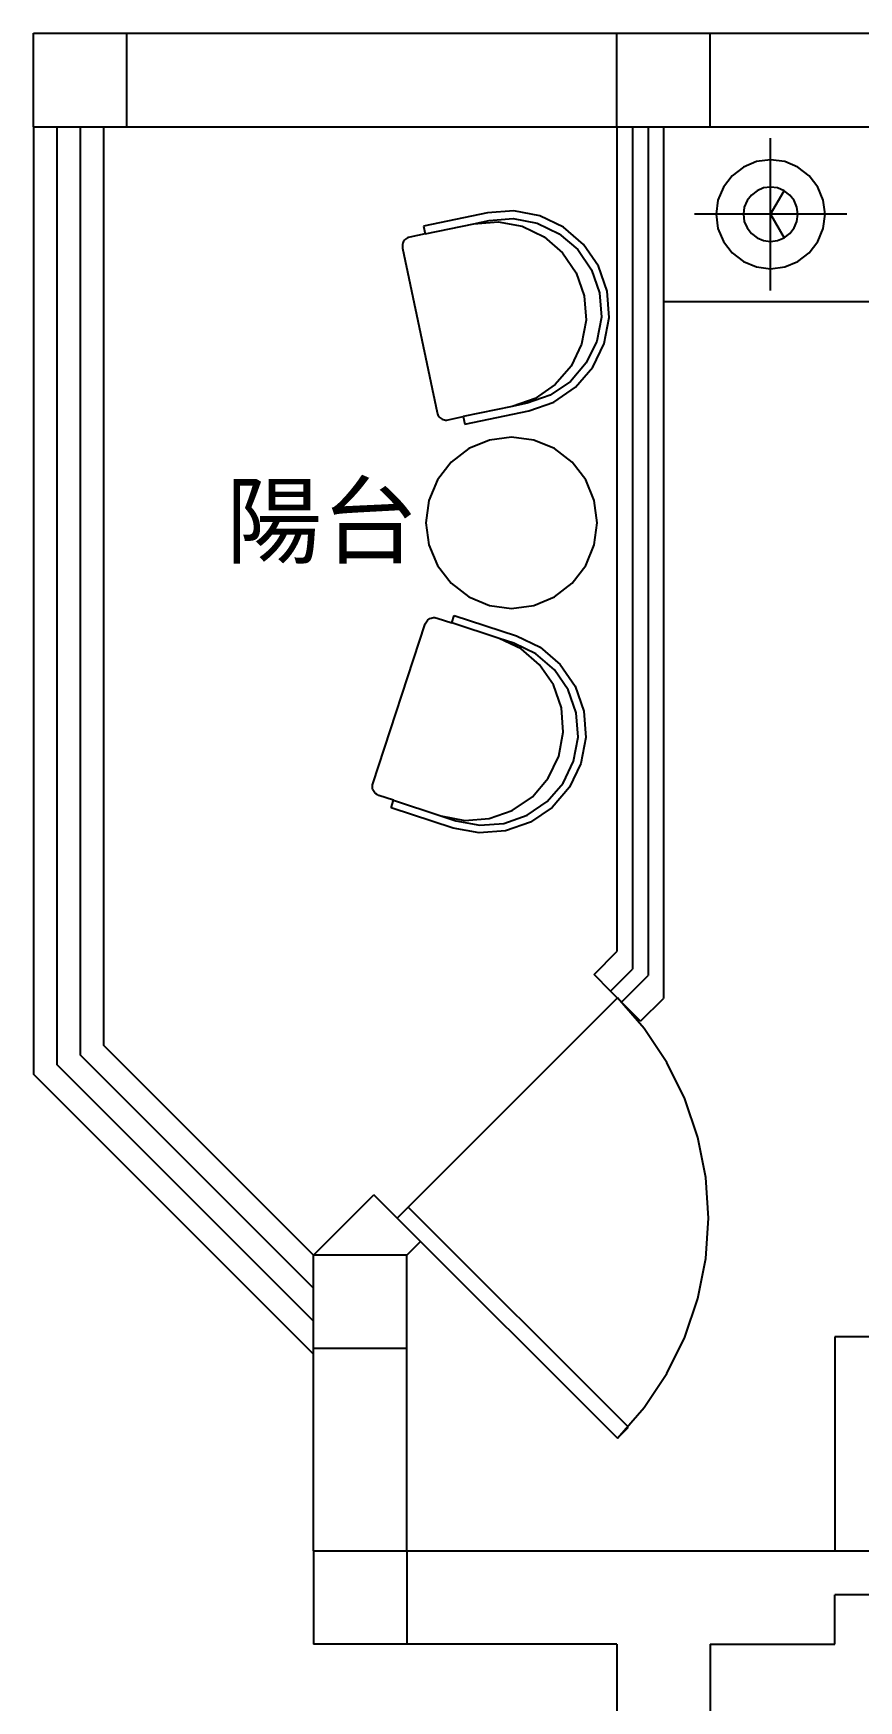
# Model space of a CAD drawing. Header units: centimetres. Extents: x 921 to 2601, y 2858 to 4336.
# Drawn here: x 921 to 1154.8, y 3863.2 to 4335.5 of the extents above; entities that cross this region are included whole.
import ezdxf

# ---------------------------------------------------------------- set-up
doc = ezdxf.new("R2010")
doc.units = ezdxf.units.CM
doc.layers.add('文字', color=7, linetype='Continuous')
doc.layers.add('結構', color=7, linetype='Continuous')
doc.styles.get("Standard").update_dxf_attribs({"font": 'arial.ttf'})

msp = doc.modelspace()

# ---------------------------------------------------------------- linework, layer by layer
at = {"layer": '結構'}
for p, q in [((921.01, 4335.51), (947.46, 4335.51)), ((921.01, 4309.05), (921.01, 4335.51)), ((947.46, 4309.05), (947.46, 4335.51)), ((947.46, 4335.51), (1086.34, 4335.51)), ((1086.34, 4309.05), (1086.34, 4335.51)), ((1086.34, 4335.51), (1112.8, 4335.51)), ((1112.8, 4309.05), (1112.8, 4335.51)), ((1112.8, 4335.51), (1832.54, 4335.51)), ((921.01, 4309.05), (921.01, 4040.7)), ((921.01, 4309.05), (927.62, 4309.05)), ((927.62, 4309.05), (927.62, 4043.44)), ((927.62, 4309.05), (934.23, 4309.05)), ((934.23, 4309.05), (934.23, 4046.18)), ((934.23, 4309.05), (940.85, 4309.05)), ((940.85, 4309.05), (940.85, 4048.92)), ((940.85, 4309.05), (947.46, 4309.05)), ((947.46, 4309.05), (1086.34, 4309.05)), ((1086.34, 4309.05), (1086.34, 4075.37)), ((1086.34, 4309.05), (1090.75, 4309.05)), ((1090.75, 4309.05), (1090.75, 4070.43)), ((1090.75, 4309.05), (1099.57, 4309.05)), ((1095.16, 4309.05), (1095.16, 4068.6)), ((1099.57, 4309.05), (1099.57, 4259.45)), ((1099.57, 4309.05), (1112.8, 4309.05)), ((1112.8, 4309.05), (1160.2, 4309.05)), ((1129.88, 4299.68), (1129.88, 4305.85)), ((1125.89, 4299.16), (1122.17, 4297.61)), ((1129.88, 4299.68), (1125.89, 4299.16)), ((1133.88, 4299.16), (1129.88, 4299.68)), ((1129.88, 4291.97), (1129.88, 4299.68)), ((1137.6, 4297.61), (1133.88, 4299.16)), ((1118.97, 4295.16), (1116.52, 4291.97)), ((1122.17, 4297.61), (1118.97, 4295.16)), ((1140.8, 4295.16), (1137.6, 4297.61)), ((1143.25, 4291.97), (1140.8, 4295.16)), ((1116.52, 4291.97), (1114.98, 4288.24)), ((1124.43, 4289.71), (1123.2, 4288.11)), ((1126.03, 4290.93), (1124.43, 4289.71)), ((1127.89, 4291.7), (1126.03, 4290.93)), ((1129.88, 4291.97), (1127.89, 4291.7)), ((1131.88, 4291.7), (1129.88, 4291.97)), ((1129.88, 4284.25), (1129.88, 4291.97)), ((1129.88, 4284.25), (1133.74, 4290.93)), ((1133.74, 4290.93), (1131.88, 4291.7)), ((1135.34, 4289.71), (1133.74, 4290.93)), ((1136.57, 4288.11), (1135.34, 4289.71)), ((1144.79, 4288.24), (1143.25, 4291.97)), ((1049.66, 4284.66), (1031.53, 4280.86)), ((1057.12, 4285.22), (1049.66, 4284.66)), ((1064.47, 4283.83), (1057.12, 4285.22)), ((1114.45, 4284.25), (1108.28, 4284.25)), ((1114.98, 4288.24), (1114.45, 4284.25)), ((1114.45, 4284.25), (1114.98, 4280.26)), ((1122.17, 4284.25), (1114.45, 4284.25)), ((1122.43, 4286.25), (1122.17, 4284.25)), ((1122.17, 4284.25), (1122.43, 4282.25)), ((1129.88, 4284.25), (1122.17, 4284.25)), ((1123.2, 4288.11), (1122.43, 4286.25)), ((1129.88, 4284.25), (1133.74, 4277.57)), ((1137.6, 4284.25), (1129.88, 4284.25)), ((1129.88, 4276.53), (1129.88, 4284.25)), ((1137.34, 4286.25), (1136.57, 4288.11)), ((1137.6, 4284.25), (1137.34, 4286.25)), ((1137.34, 4282.25), (1137.6, 4284.25)), ((1145.32, 4284.25), (1137.6, 4284.25)), ((1145.32, 4284.25), (1144.79, 4288.24)), ((1144.79, 4280.26), (1145.32, 4284.25)), ((1151.49, 4284.25), (1145.32, 4284.25)), ((1031.53, 4280.86), (1031.98, 4278.7)), ((1031.98, 4278.7), (1045.79, 4281.59)), ((1045.79, 4281.59), (1050.11, 4282.5)), ((1045.79, 4281.59), (1052.68, 4282.11)), ((1050.11, 4282.5), (1056.99, 4283.02)), ((1052.68, 4282.11), (1059.46, 4280.84)), ((1056.99, 4283.02), (1063.78, 4281.74)), ((1059.46, 4280.84), (1065.69, 4277.84)), ((1063.78, 4281.74), (1070, 4278.75)), ((1071.21, 4280.59), (1064.47, 4283.83)), ((1076.88, 4275.72), (1071.21, 4280.59)), ((1114.98, 4280.26), (1116.52, 4276.53)), ((1122.43, 4282.25), (1123.2, 4280.39)), ((1123.2, 4280.39), (1124.43, 4278.79)), ((1135.34, 4278.79), (1136.57, 4280.39)), ((1136.57, 4280.39), (1137.34, 4282.25)), ((1143.25, 4276.53), (1144.79, 4280.26)), ((1025.61, 4275.7), (1025.57, 4275.36)), ((1025.57, 4275.36), (1025.57, 4275.01)), ((1025.57, 4275.01), (1025.62, 4274.67)), ((1025.7, 4276.03), (1025.61, 4275.7)), ((1025.62, 4274.67), (1035.38, 4228.06)), ((1025.82, 4276.36), (1025.7, 4276.03)), ((1025.99, 4276.66), (1025.82, 4276.36)), ((1026.2, 4276.93), (1025.99, 4276.66)), ((1026.44, 4277.18), (1026.2, 4276.93)), ((1026.72, 4277.39), (1026.44, 4277.18)), ((1027.01, 4277.57), (1026.72, 4277.39)), ((1027.33, 4277.71), (1027.01, 4277.57)), ((1027.67, 4277.8), (1027.33, 4277.71)), ((1031.98, 4278.7), (1027.67, 4277.8)), ((1065.69, 4277.84), (1070.93, 4273.34)), ((1070, 4278.75), (1075.24, 4274.25)), ((1081.1, 4269.54), (1076.88, 4275.72)), ((1116.52, 4276.53), (1118.97, 4273.34)), ((1124.43, 4278.79), (1126.03, 4277.57)), ((1126.03, 4277.57), (1127.89, 4276.8)), ((1127.89, 4276.8), (1129.88, 4276.53)), ((1129.88, 4276.53), (1131.88, 4276.8)), ((1129.88, 4268.82), (1129.88, 4276.53)), ((1131.88, 4276.8), (1133.74, 4277.57)), ((1133.74, 4277.57), (1135.34, 4278.79)), ((1140.8, 4273.34), (1143.25, 4276.53)), ((1070.93, 4273.34), (1074.82, 4267.64)), ((1075.24, 4274.25), (1079.14, 4268.54)), ((1118.97, 4273.34), (1122.17, 4270.89)), ((1122.17, 4270.89), (1125.89, 4269.34)), ((1133.88, 4269.34), (1137.6, 4270.89)), ((1137.6, 4270.89), (1140.8, 4273.34)), ((1074.82, 4267.64), (1077.11, 4261.12)), ((1079.14, 4268.54), (1081.42, 4262.03)), ((1083.58, 4262.48), (1081.1, 4269.54)), ((1125.89, 4269.34), (1129.88, 4268.82)), ((1129.88, 4268.82), (1133.88, 4269.34)), ((1129.88, 4262.65), (1129.88, 4268.82)), ((1077.11, 4261.12), (1077.63, 4254.24)), ((1081.42, 4262.03), (1081.94, 4255.14)), ((1084.14, 4255.02), (1083.58, 4262.48)), ((1160.05, 4259.45), (1099.57, 4259.45)), ((1099.57, 4259.45), (1099.57, 4062.14)), ((1077.63, 4254.24), (1076.35, 4247.45)), ((1081.94, 4255.14), (1080.66, 4248.35)), ((1082.76, 4247.67), (1084.14, 4255.02)), ((1076.35, 4247.45), (1073.36, 4241.23)), ((1080.66, 4248.35), (1077.67, 4242.13)), ((1079.52, 4240.92), (1082.76, 4247.67)), ((1077.67, 4242.13), (1073.17, 4236.89)), ((1073.17, 4236.89), (1067.47, 4233)), ((1073.36, 4241.23), (1068.85, 4235.99)), ((1074.64, 4235.25), (1079.52, 4240.92)), ((1063.15, 4232.09), (1056.63, 4229.81)), ((1067.47, 4233), (1060.95, 4230.71)), ((1068.85, 4235.99), (1063.15, 4232.09)), ((1068.46, 4231.03), (1074.64, 4235.25)), ((1035.38, 4228.06), (1035.47, 4227.73)), ((1035.47, 4227.73), (1035.61, 4227.41)), ((1035.61, 4227.41), (1035.78, 4227.11)), ((1056.63, 4229.81), (1042.82, 4226.92)), ((1043.28, 4224.76), (1061.4, 4228.55)), ((1060.95, 4230.71), (1056.63, 4229.81)), ((1061.4, 4228.55), (1068.46, 4231.03)), ((1035.78, 4227.11), (1036, 4226.84)), ((1036, 4226.84), (1036.24, 4226.6)), ((1036.24, 4226.6), (1036.52, 4226.39)), ((1036.52, 4226.39), (1036.82, 4226.22)), ((1036.82, 4226.22), (1037.14, 4226.09)), ((1037.14, 4226.09), (1037.48, 4226)), ((1037.48, 4226), (1037.82, 4225.96)), ((1037.82, 4225.96), (1038.17, 4225.96)), ((1038.17, 4225.96), (1038.51, 4226.01)), ((1038.51, 4226.01), (1042.82, 4226.92)), ((1042.82, 4226.92), (1043.28, 4224.76)), ((1044.38, 4217.87), (1039.35, 4214.01)), ((1050.23, 4220.29), (1044.38, 4217.87)), ((1056.5, 4221.11), (1050.23, 4220.29)), ((1062.78, 4220.29), (1056.5, 4221.11)), ((1068.63, 4217.87), (1062.78, 4220.29)), ((1073.65, 4214.01), (1068.63, 4217.87)), ((1039.35, 4214.01), (1035.5, 4208.99)), ((1077.5, 4208.99), (1073.65, 4214.01)), ((1035.5, 4208.99), (1033.08, 4203.14)), ((1079.93, 4203.14), (1077.5, 4208.99)), ((1033.08, 4203.14), (1032.25, 4196.86)), ((1080.75, 4196.86), (1079.93, 4203.14)), ((1032.25, 4196.86), (1033.08, 4190.59)), ((1079.93, 4190.59), (1080.75, 4196.86)), ((1033.08, 4190.59), (1035.5, 4184.74)), ((1077.5, 4184.74), (1079.93, 4190.59)), ((1035.5, 4184.74), (1039.35, 4179.72)), ((1073.65, 4179.72), (1077.5, 4184.74)), ((1039.35, 4179.72), (1044.38, 4175.86)), ((1044.38, 4175.86), (1050.23, 4173.44)), ((1062.78, 4173.44), (1068.63, 4175.86)), ((1068.63, 4175.86), (1073.65, 4179.72)), ((1039.59, 4168.51), (1040.27, 4170.6)), ((1040.27, 4170.6), (1057.87, 4164.83)), ((1050.23, 4173.44), (1056.5, 4172.62)), ((1056.5, 4172.62), (1062.78, 4173.44)), ((1017.21, 4122.95), (1032.06, 4168.2)), ((1032.06, 4168.2), (1032.19, 4168.52)), ((1032.19, 4168.52), (1032.36, 4168.82)), ((1032.36, 4168.82), (1032.57, 4169.1)), ((1032.57, 4169.1), (1032.81, 4169.34)), ((1032.81, 4169.34), (1033.08, 4169.56)), ((1033.08, 4169.56), (1033.38, 4169.73)), ((1033.38, 4169.73), (1033.7, 4169.87)), ((1033.7, 4169.87), (1034.03, 4169.96)), ((1034.03, 4169.96), (1034.37, 4170.01)), ((1034.37, 4170.01), (1034.72, 4170.01)), ((1034.72, 4170.01), (1035.06, 4169.97)), ((1035.06, 4169.97), (1035.4, 4169.88)), ((1035.4, 4169.88), (1039.59, 4168.51)), ((1052.99, 4164.11), (1039.59, 4168.51)), ((1059.22, 4161.12), (1052.99, 4164.11)), ((1057.18, 4162.73), (1052.99, 4164.11)), ((1063.4, 4159.74), (1057.18, 4162.73)), ((1057.87, 4164.83), (1064.61, 4161.59)), ((1064.61, 4161.59), (1070.28, 4156.71)), ((1064.45, 4156.62), (1059.22, 4161.12)), ((1068.64, 4155.24), (1063.4, 4159.74)), ((1068.35, 4150.91), (1064.45, 4156.62)), ((1070.28, 4156.71), (1074.5, 4150.53)), ((1072.54, 4149.54), (1068.64, 4155.24)), ((1070.63, 4144.4), (1068.35, 4150.91)), ((1074.82, 4143.02), (1072.54, 4149.54)), ((1074.5, 4150.53), (1076.98, 4143.47)), ((1071.15, 4137.51), (1070.63, 4144.4)), ((1075.34, 4136.13), (1074.82, 4143.02)), ((1076.98, 4143.47), (1077.54, 4136.01)), ((1069.87, 4130.72), (1071.15, 4137.51)), ((1074.06, 4129.35), (1075.34, 4136.13)), ((1077.54, 4136.01), (1076.16, 4128.66)), ((1066.88, 4124.5), (1069.87, 4130.72)), ((1071.07, 4123.12), (1074.06, 4129.35)), ((1076.16, 4128.66), (1072.92, 4121.92)), ((1062.38, 4119.26), (1066.88, 4124.5)), ((1017.08, 4122.28), (1017.12, 4122.62)), ((1017.08, 4121.93), (1017.08, 4122.28)), ((1017.13, 4121.59), (1017.08, 4121.93)), ((1017.12, 4122.62), (1017.21, 4122.95)), ((1017.22, 4121.25), (1017.13, 4121.59)), ((1017.36, 4120.94), (1017.22, 4121.25)), ((1017.53, 4120.64), (1017.36, 4120.94)), ((1017.75, 4120.37), (1017.53, 4120.64)), ((1018, 4120.12), (1017.75, 4120.37)), ((1018.27, 4119.92), (1018, 4120.12)), ((1018.57, 4119.75), (1018.27, 4119.92)), ((1018.89, 4119.62), (1018.57, 4119.75)), ((1023.08, 4118.24), (1018.89, 4119.62)), ((1056.68, 4115.37), (1062.38, 4119.26)), ((1066.57, 4117.89), (1071.07, 4123.12)), ((1072.92, 4121.92), (1068.04, 4116.24)), ((1022.4, 4116.15), (1023.08, 4118.24)), ((1039.99, 4110.37), (1022.4, 4116.15)), ((1023.08, 4118.24), (1036.49, 4113.84)), ((1050.16, 4113.08), (1056.68, 4115.37)), ((1054.35, 4111.71), (1060.87, 4113.99)), ((1060.87, 4113.99), (1066.57, 4117.89)), ((1068.04, 4116.24), (1061.86, 4112.02)), ((1036.49, 4113.84), (1043.27, 4112.56)), ((1036.49, 4113.84), (1040.68, 4112.46)), ((1047.34, 4108.98), (1039.99, 4110.37)), ((1040.68, 4112.46), (1047.46, 4111.19)), ((1043.27, 4112.56), (1050.16, 4113.08)), ((1054.8, 4109.55), (1047.34, 4108.98)), ((1047.46, 4111.19), (1054.35, 4111.71)), ((1061.86, 4112.02), (1054.8, 4109.55)), ((1079.85, 4068.87), (1086.34, 4075.37)), ((1084.52, 4064.2), (1079.85, 4068.87)), ((1084.52, 4064.2), (1090.75, 4070.43)), ((1087.64, 4061.08), (1095.16, 4068.6)), ((1086.46, 4062.26), (1027.22, 4003.02)), ((1087.64, 4061.08), (1084.52, 4064.2)), ((1094.06, 4053.59), (1086.46, 4062.26)), ((1093.07, 4055.65), (1099.57, 4062.14)), ((1093.07, 4055.65), (1087.64, 4061.08)), ((1100.47, 4044), (1094.06, 4053.59)), ((1000.37, 3989.4), (940.85, 4048.92)), ((1000.37, 3970.69), (927.62, 4043.44)), ((1000.37, 3980.04), (934.23, 4046.18)), ((1105.57, 4033.65), (1100.47, 4044)), ((1000.37, 3961.34), (921.01, 4040.7)), ((1109.28, 4022.73), (1105.57, 4033.65)), ((1111.53, 4011.42), (1109.28, 4022.73)), ((1112.29, 3999.91), (1111.53, 4011.42)), ((1000.37, 3989.4), (1017.49, 4006.52)), ((1030.72, 3993.29), (1017.49, 4006.52)), ((1027.22, 4003.02), (1024.11, 3999.91)), ((1089.58, 3940.67), (1027.22, 4003.02)), ((1024.11, 3999.91), (1086.46, 3937.55)), ((1111.53, 3988.4), (1112.29, 3999.91)), ((1026.82, 3989.4), (1030.72, 3993.29)), ((1026.82, 3989.4), (1000.37, 3989.4)), ((1000.37, 3980.04), (1000.37, 3989.4)), ((1026.82, 3962.94), (1026.82, 3989.4)), ((1109.28, 3977.08), (1111.53, 3988.4)), ((1000.37, 3970.69), (1000.37, 3980.04)), ((1105.57, 3966.16), (1109.28, 3977.08)), ((1000.37, 3962.94), (1000.37, 3970.69)), ((1026.82, 3962.94), (1000.37, 3962.94)), ((1000.37, 3961.34), (1000.37, 3962.94)), ((1026.82, 3905.62), (1026.82, 3962.94)), ((1100.47, 3955.82), (1105.57, 3966.16)), ((1280.34, 3966.25), (1148.07, 3966.25)), ((1148.07, 3966.25), (1148.07, 3905.62)), ((1000.37, 3905.62), (1000.37, 3961.34)), ((1094.06, 3946.22), (1100.47, 3955.82)), ((1086.46, 3937.55), (1094.06, 3946.22)), ((1086.46, 3937.55), (1089.58, 3940.67)), ((1000.37, 3905.62), (1026.82, 3905.62)), ((1000.37, 3905.62), (1000.37, 3879.17)), ((1026.82, 3905.62), (1026.82, 3879.17)), ((1026.82, 3905.62), (1148.07, 3905.62)), ((1148.07, 3905.62), (1258.3, 3905.62)), ((1258.3, 3893.17), (1148.07, 3893.17)), ((1148.07, 3879.17), (1148.07, 3893.17)), ((1026.82, 3879.17), (1000.37, 3879.17)), ((1086.34, 3879.17), (1026.82, 3879.17)), ((1086.34, 3879.17), (1086.34, 3837.28)), ((1112.8, 3879.17), (1148.07, 3879.17)), ((1112.8, 3879.17), (1112.8, 3837.28))]:
    msp.add_line(p, q, dxfattribs=at)

# ---------------------------------------------------------------- texts
at = {"layer": '文字'}
msp.add_text('陽台', height=20, dxfattribs=at).set_placement((975.51, 4187.47))

doc.saveas('drawing.dxf')
